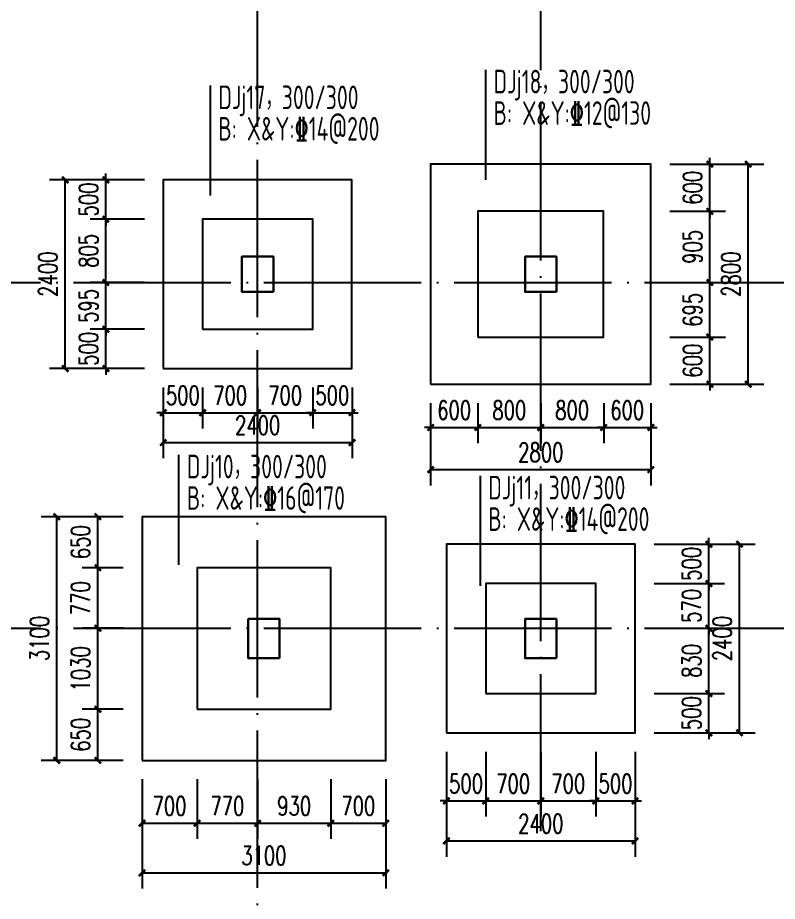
# Model space of a CAD drawing. Extents: x 1051052 to 1482120, y -981644 to -673261.
# Drawn here: x 1109273 to 1118932, y -849759 to -838518 of the extents above; entities that cross this region are included whole.
import ezdxf
from ezdxf.enums import TextEntityAlignment as Align

# ---------------------------------------------------------------- set-up
doc = ezdxf.new("R2010")
doc.units = 0
doc.header["$LTSCALE"] = 1000
doc.header["$MEASUREMENT"] = 0
doc.linetypes.add('DOTE', pattern=[2.42, 2, -0.2, 0.02, -0.2])
for name, color, linetype, lineweight in [('BASE-DJ', 2, 'Continuous', 25), ('BASE-DJ-BH', 7, 'Continuous', 25), ('BASE-JZ', 7, 'Continuous', 25), ('COLU', 2, 'Continuous', 30)]:
    doc.layers.add(name, color=color, linetype=linetype, lineweight=lineweight)
doc.layers.add('DOTE', color=1, linetype='DOTE')
doc.layers.add('PUB_DIM', color=3, linetype='Continuous')
doc.styles.add('_TCH_DIM_T3', font='SIMPLEX', dxfattribs={"width": 0.705882, "bigfont": 'GBCBIG'})
doc.styles.add('FromPkpm', font='Pkpmeng', dxfattribs={"width": 0.7, "bigfont": 'hztxt'})
doc.dimstyles.new('_TCH_ARCH&&80', dxfattribs={"dimtxt": 238, "dimasz": 80, "dimexe": 200, "dimexo": 240, "dimgap": 101, "dimtad": 1, "dimdec": 0, "dimzin": 0, "dimdsep": 46, "dimtxsty": '_TCH_DIM_T3', "dimblk": 'ARCHTICK', "dimcen": 0.09, "dimclrt": 7, "dimazin": 2, "dimtfac": 1, "dimtdec": 0, "dimtix": 1, "dimtmove": 2, "dimatfit": 3, "dimfxl": 0, "dimtolj": 1, "dimtzin": 0, "dimarcsym": 0})

# ---------------------------------------------------------------- blocks, each defined once
blk = doc.blocks.new('_ArchTick')
at = {"color": 0, "linetype": 'ByBlock', "const_width": 0.4}
blk.add_lwpolyline([(-0.5, -0.5), (0.5, 0.5)], dxfattribs=at)
blk = doc.blocks.new('*D1127')
at = {"layer": 'Defpoints', "color": 0, "transparency": 16777216}
for p in [(1117324, -840381), (1118562, -840381), (1117324, -843181)]:
    blk.add_point(p, dxfattribs=at)
at = {"layer": 'PUB_DIM', "color": 0, "lineweight": -2, "transparency": 16777216}
for p, q in [((1117564, -840381), (1118762, -840381)), ((1118562, -843181), (1118562, -840381)), ((1117564, -843181), (1118762, -843181))]:
    blk.add_line(p, q, dxfattribs=at)
at = {"layer": 'PUB_DIM', "color": 0, "lineweight": -2, "transparency": 16777216, "xscale": 80, "yscale": 80, "zscale": 80}
for p, rotation in [((1118562, -840381), 90), ((1118562, -843181), 270)]:
    blk.add_blockref('_ArchTick', p, dxfattribs=dict(at, rotation=rotation))
at = {"layer": 'PUB_DIM', "color": 7, "transparency": 16777216, "insert": (1118342, -841781), "char_height": 238, "attachment_point": 5, "rotation": 90, "style": '_TCH_DIM_T3'}
blk.add_mtext('\\A1;2800', dxfattribs=at)
blk = doc.blocks.new('*D1128')
at = {"layer": 'Defpoints', "color": 0, "transparency": 16777216}
for p in [(1117324, -842581), (1118074, -842581), (1117324, -843181)]:
    blk.add_point(p, dxfattribs=at)
at = {"layer": 'PUB_DIM', "color": 0, "lineweight": -2, "transparency": 16777216}
for p, q in [((1118074, -842581), (1118074, -842501)), ((1117564, -842581), (1118274, -842581)), ((1118074, -843181), (1118074, -842581)), ((1117564, -843181), (1118274, -843181)), ((1118074, -843181), (1118074, -843261))]:
    blk.add_line(p, q, dxfattribs=at)
at = {"layer": 'PUB_DIM', "color": 0, "lineweight": -2, "transparency": 16777216, "xscale": 80, "yscale": 80, "zscale": 80}
for p, rotation in [((1118074, -842581), 270), ((1118074, -843181), 90)]:
    blk.add_blockref('_ArchTick', p, dxfattribs=dict(at, rotation=rotation))
at = {"layer": 'PUB_DIM', "color": 7, "transparency": 16777216, "insert": (1117854, -842881), "char_height": 238, "attachment_point": 5, "rotation": 90, "style": '_TCH_DIM_T3'}
blk.add_mtext('\\A1;600', dxfattribs=at)
blk = doc.blocks.new('*D1129')
at = {"layer": 'Defpoints', "color": 0, "transparency": 16777216}
for p in [(1117324, -841886), (1118074, -841886), (1117324, -842581)]:
    blk.add_point(p, dxfattribs=at)
at = {"layer": 'PUB_DIM', "color": 0, "lineweight": -2, "transparency": 16777216}
for p, q in [((1117564, -841886), (1118274, -841886)), ((1118074, -842581), (1118074, -841886)), ((1117564, -842581), (1118274, -842581))]:
    blk.add_line(p, q, dxfattribs=at)
at = {"layer": 'PUB_DIM', "color": 0, "lineweight": -2, "transparency": 16777216, "xscale": 80, "yscale": 80, "zscale": 80}
for p, rotation in [((1118074, -841886), 90), ((1118074, -842581), 270)]:
    blk.add_blockref('_ArchTick', p, dxfattribs=dict(at, rotation=rotation))
at = {"layer": 'PUB_DIM', "color": 7, "transparency": 16777216, "insert": (1117854, -842234), "char_height": 238, "attachment_point": 5, "rotation": 90, "style": '_TCH_DIM_T3'}
blk.add_mtext('\\A1;695', dxfattribs=at)
blk = doc.blocks.new('*D1130')
at = {"layer": 'Defpoints', "color": 0, "transparency": 16777216}
for p in [(1117324, -840981), (1118074, -840981), (1117324, -841886)]:
    blk.add_point(p, dxfattribs=at)
at = {"layer": 'PUB_DIM', "color": 0, "lineweight": -2, "transparency": 16777216}
for p, q in [((1117564, -840981), (1118274, -840981)), ((1118074, -841886), (1118074, -840981)), ((1117564, -841886), (1118274, -841886))]:
    blk.add_line(p, q, dxfattribs=at)
at = {"layer": 'PUB_DIM', "color": 0, "lineweight": -2, "transparency": 16777216, "xscale": 80, "yscale": 80, "zscale": 80}
for p, rotation in [((1118074, -840981), 90), ((1118074, -841886), 270)]:
    blk.add_blockref('_ArchTick', p, dxfattribs=dict(at, rotation=rotation))
at = {"layer": 'PUB_DIM', "color": 7, "transparency": 16777216, "insert": (1117854, -841434), "char_height": 238, "attachment_point": 5, "rotation": 90, "style": '_TCH_DIM_T3'}
blk.add_mtext('\\A1;905', dxfattribs=at)
blk = doc.blocks.new('*D1131')
at = {"layer": 'Defpoints', "color": 0, "transparency": 16777216}
for p in [(1117324, -840381), (1118074, -840381), (1117324, -840981)]:
    blk.add_point(p, dxfattribs=at)
at = {"layer": 'PUB_DIM', "color": 0, "lineweight": -2, "transparency": 16777216}
for p, q in [((1117564, -840381), (1118274, -840381)), ((1118074, -840381), (1118074, -840301)), ((1118074, -840981), (1118074, -840381)), ((1117564, -840981), (1118274, -840981)), ((1118074, -840981), (1118074, -841061))]:
    blk.add_line(p, q, dxfattribs=at)
at = {"layer": 'PUB_DIM', "color": 0, "lineweight": -2, "transparency": 16777216, "xscale": 80, "yscale": 80, "zscale": 80}
for p, rotation in [((1118074, -840381), 270), ((1118074, -840981), 90)]:
    blk.add_blockref('_ArchTick', p, dxfattribs=dict(at, rotation=rotation))
at = {"layer": 'PUB_DIM', "color": 7, "transparency": 16777216, "insert": (1117854, -840681), "char_height": 238, "attachment_point": 5, "rotation": 90, "style": '_TCH_DIM_T3'}
blk.add_mtext('\\A1;600', dxfattribs=at)
blk = doc.blocks.new('*D1132')
at = {"layer": 'Defpoints', "color": 0, "transparency": 16777216}
for p in [(1114724, -847616), (1117124, -847616), (1117124, -848991)]:
    blk.add_point(p, dxfattribs=at)
at = {"layer": 'PUB_DIM', "color": 0, "lineweight": -2, "transparency": 16777216}
for p, q in [((1114724, -847856), (1114724, -849191)), ((1117124, -847856), (1117124, -849191)), ((1114724, -848991), (1117124, -848991))]:
    blk.add_line(p, q, dxfattribs=at)
at = {"layer": 'PUB_DIM', "color": 0, "lineweight": -2, "transparency": 16777216, "xscale": 80, "yscale": 80, "zscale": 80, "rotation": 180}
blk.add_blockref('_ArchTick', (1114724, -848991), dxfattribs=at)
at = {"layer": 'PUB_DIM', "color": 0, "lineweight": -2, "transparency": 16777216, "xscale": 80, "yscale": 80, "zscale": 80}
blk.add_blockref('_ArchTick', (1117124, -848991), dxfattribs=at)
at = {"layer": 'PUB_DIM', "color": 7, "transparency": 16777216, "insert": (1115924, -848771), "char_height": 238, "attachment_point": 5, "style": '_TCH_DIM_T3'}
blk.add_mtext('\\A1;2400', dxfattribs=at)
blk = doc.blocks.new('*D1133')
at = {"layer": 'Defpoints', "color": 0, "transparency": 16777216}
for p in [(1114724, -847616), (1115224, -847616), (1115224, -848482)]:
    blk.add_point(p, dxfattribs=at)
at = {"layer": 'PUB_DIM', "color": 0, "lineweight": -2, "transparency": 16777216}
for p, q in [((1114724, -847856), (1114724, -848682)), ((1115224, -847856), (1115224, -848682)), ((1114724, -848482), (1114644, -848482)), ((1114724, -848482), (1115224, -848482)), ((1115224, -848482), (1115304, -848482))]:
    blk.add_line(p, q, dxfattribs=at)
at = {"layer": 'PUB_DIM', "color": 0, "lineweight": -2, "transparency": 16777216, "xscale": 80, "yscale": 80, "zscale": 80}
blk.add_blockref('_ArchTick', (1114724, -848482), dxfattribs=at)
at = {"layer": 'PUB_DIM', "color": 0, "lineweight": -2, "transparency": 16777216, "xscale": 80, "yscale": 80, "zscale": 80, "rotation": 180}
blk.add_blockref('_ArchTick', (1115224, -848482), dxfattribs=at)
at = {"layer": 'PUB_DIM', "color": 7, "transparency": 16777216, "insert": (1114974, -848262), "char_height": 238, "attachment_point": 5, "style": '_TCH_DIM_T3'}
blk.add_mtext('\\A1;500', dxfattribs=at)
blk = doc.blocks.new('*D1134')
at = {"layer": 'Defpoints', "color": 0, "transparency": 16777216}
for p in [(1115224, -847616), (1115924, -847616), (1115924, -848482)]:
    blk.add_point(p, dxfattribs=at)
at = {"layer": 'PUB_DIM', "color": 0, "lineweight": -2, "transparency": 16777216}
for p, q in [((1115224, -847856), (1115224, -848682)), ((1115924, -847856), (1115924, -848682)), ((1115224, -848482), (1115924, -848482))]:
    blk.add_line(p, q, dxfattribs=at)
at = {"layer": 'PUB_DIM', "color": 0, "lineweight": -2, "transparency": 16777216, "xscale": 80, "yscale": 80, "zscale": 80, "rotation": 180}
blk.add_blockref('_ArchTick', (1115224, -848482), dxfattribs=at)
at = {"layer": 'PUB_DIM', "color": 0, "lineweight": -2, "transparency": 16777216, "xscale": 80, "yscale": 80, "zscale": 80}
blk.add_blockref('_ArchTick', (1115924, -848482), dxfattribs=at)
at = {"layer": 'PUB_DIM', "color": 7, "transparency": 16777216, "insert": (1115574, -848262), "char_height": 238, "attachment_point": 5, "style": '_TCH_DIM_T3'}
blk.add_mtext('\\A1;700', dxfattribs=at)
blk = doc.blocks.new('*D1135')
at = {"layer": 'Defpoints', "color": 0, "transparency": 16777216}
for p in [(1115924, -847616), (1116624, -847616), (1116624, -848482)]:
    blk.add_point(p, dxfattribs=at)
at = {"layer": 'PUB_DIM', "color": 0, "lineweight": -2, "transparency": 16777216}
for p, q in [((1115924, -847856), (1115924, -848682)), ((1116624, -847856), (1116624, -848682)), ((1115924, -848482), (1116624, -848482))]:
    blk.add_line(p, q, dxfattribs=at)
at = {"layer": 'PUB_DIM', "color": 0, "lineweight": -2, "transparency": 16777216, "xscale": 80, "yscale": 80, "zscale": 80, "rotation": 180}
blk.add_blockref('_ArchTick', (1115924, -848482), dxfattribs=at)
at = {"layer": 'PUB_DIM', "color": 0, "lineweight": -2, "transparency": 16777216, "xscale": 80, "yscale": 80, "zscale": 80}
blk.add_blockref('_ArchTick', (1116624, -848482), dxfattribs=at)
at = {"layer": 'PUB_DIM', "color": 7, "transparency": 16777216, "insert": (1116274, -848262), "char_height": 238, "attachment_point": 5, "style": '_TCH_DIM_T3'}
blk.add_mtext('\\A1;700', dxfattribs=at)
blk = doc.blocks.new('*D1136')
at = {"layer": 'Defpoints', "color": 0, "transparency": 16777216}
for p in [(1116624, -847616), (1117124, -847616), (1117124, -848482)]:
    blk.add_point(p, dxfattribs=at)
at = {"layer": 'PUB_DIM', "color": 0, "lineweight": -2, "transparency": 16777216}
for p, q in [((1116624, -847856), (1116624, -848682)), ((1117124, -847856), (1117124, -848682)), ((1116624, -848482), (1116544, -848482)), ((1116624, -848482), (1117124, -848482)), ((1117124, -848482), (1117204, -848482))]:
    blk.add_line(p, q, dxfattribs=at)
at = {"layer": 'PUB_DIM', "color": 0, "lineweight": -2, "transparency": 16777216, "xscale": 80, "yscale": 80, "zscale": 80}
blk.add_blockref('_ArchTick', (1116624, -848482), dxfattribs=at)
at = {"layer": 'PUB_DIM', "color": 0, "lineweight": -2, "transparency": 16777216, "xscale": 80, "yscale": 80, "zscale": 80, "rotation": 180}
blk.add_blockref('_ArchTick', (1117124, -848482), dxfattribs=at)
at = {"layer": 'PUB_DIM', "color": 7, "transparency": 16777216, "insert": (1116874, -848262), "char_height": 238, "attachment_point": 5, "style": '_TCH_DIM_T3'}
blk.add_mtext('\\A1;500', dxfattribs=at)
blk = doc.blocks.new('*D1137')
at = {"layer": 'Defpoints', "color": 0, "transparency": 16777216}
for p in [(1110854, -847966), (1113954, -847966), (1113954, -849397)]:
    blk.add_point(p, dxfattribs=at)
at = {"layer": 'PUB_DIM', "color": 0, "lineweight": -2, "transparency": 16777216}
for p, q in [((1110854, -848206), (1110854, -849597)), ((1113954, -848206), (1113954, -849597)), ((1110854, -849397), (1113954, -849397))]:
    blk.add_line(p, q, dxfattribs=at)
at = {"layer": 'PUB_DIM', "color": 0, "lineweight": -2, "transparency": 16777216, "xscale": 80, "yscale": 80, "zscale": 80, "rotation": 180}
blk.add_blockref('_ArchTick', (1110854, -849397), dxfattribs=at)
at = {"layer": 'PUB_DIM', "color": 0, "lineweight": -2, "transparency": 16777216, "xscale": 80, "yscale": 80, "zscale": 80}
blk.add_blockref('_ArchTick', (1113954, -849397), dxfattribs=at)
at = {"layer": 'PUB_DIM', "color": 7, "transparency": 16777216, "insert": (1112404, -849177), "char_height": 238, "attachment_point": 5, "style": '_TCH_DIM_T3'}
blk.add_mtext('\\A1;3100', dxfattribs=at)
blk = doc.blocks.new('*D1138')
at = {"layer": 'Defpoints', "color": 0, "transparency": 16777216}
for p in [(1110854, -847966), (1111554, -847966), (1111554, -848766)]:
    blk.add_point(p, dxfattribs=at)
at = {"layer": 'PUB_DIM', "color": 0, "lineweight": -2, "transparency": 16777216}
for p, q in [((1110854, -848206), (1110854, -848966)), ((1111554, -848206), (1111554, -848966)), ((1110854, -848766), (1111554, -848766))]:
    blk.add_line(p, q, dxfattribs=at)
at = {"layer": 'PUB_DIM', "color": 0, "lineweight": -2, "transparency": 16777216, "xscale": 80, "yscale": 80, "zscale": 80, "rotation": 180}
blk.add_blockref('_ArchTick', (1110854, -848766), dxfattribs=at)
at = {"layer": 'PUB_DIM', "color": 0, "lineweight": -2, "transparency": 16777216, "xscale": 80, "yscale": 80, "zscale": 80}
blk.add_blockref('_ArchTick', (1111554, -848766), dxfattribs=at)
at = {"layer": 'PUB_DIM', "color": 7, "transparency": 16777216, "insert": (1111204, -848546), "char_height": 238, "attachment_point": 5, "style": '_TCH_DIM_T3'}
blk.add_mtext('\\A1;700', dxfattribs=at)
blk = doc.blocks.new('*D1139')
at = {"layer": 'Defpoints', "color": 0, "transparency": 16777216}
for p in [(1111554, -847966), (1112324, -847966), (1112324, -848766)]:
    blk.add_point(p, dxfattribs=at)
at = {"layer": 'PUB_DIM', "color": 0, "lineweight": -2, "transparency": 16777216}
for p, q in [((1111554, -848206), (1111554, -848966)), ((1112324, -848206), (1112324, -848966)), ((1111554, -848766), (1112324, -848766))]:
    blk.add_line(p, q, dxfattribs=at)
at = {"layer": 'PUB_DIM', "color": 0, "lineweight": -2, "transparency": 16777216, "xscale": 80, "yscale": 80, "zscale": 80, "rotation": 180}
blk.add_blockref('_ArchTick', (1111554, -848766), dxfattribs=at)
at = {"layer": 'PUB_DIM', "color": 0, "lineweight": -2, "transparency": 16777216, "xscale": 80, "yscale": 80, "zscale": 80}
blk.add_blockref('_ArchTick', (1112324, -848766), dxfattribs=at)
at = {"layer": 'PUB_DIM', "color": 7, "transparency": 16777216, "insert": (1111939, -848546), "char_height": 238, "attachment_point": 5, "style": '_TCH_DIM_T3'}
blk.add_mtext('\\A1;770', dxfattribs=at)
blk = doc.blocks.new('*D1140')
at = {"layer": 'Defpoints', "color": 0, "transparency": 16777216}
for p in [(1112324, -847966), (1113254, -847966), (1113254, -848766)]:
    blk.add_point(p, dxfattribs=at)
at = {"layer": 'PUB_DIM', "color": 0, "lineweight": -2, "transparency": 16777216}
for p, q in [((1112324, -848206), (1112324, -848966)), ((1113254, -848206), (1113254, -848966)), ((1112324, -848766), (1113254, -848766))]:
    blk.add_line(p, q, dxfattribs=at)
at = {"layer": 'PUB_DIM', "color": 0, "lineweight": -2, "transparency": 16777216, "xscale": 80, "yscale": 80, "zscale": 80, "rotation": 180}
blk.add_blockref('_ArchTick', (1112324, -848766), dxfattribs=at)
at = {"layer": 'PUB_DIM', "color": 0, "lineweight": -2, "transparency": 16777216, "xscale": 80, "yscale": 80, "zscale": 80}
blk.add_blockref('_ArchTick', (1113254, -848766), dxfattribs=at)
at = {"layer": 'PUB_DIM', "color": 7, "transparency": 16777216, "insert": (1112789, -848546), "char_height": 238, "attachment_point": 5, "style": '_TCH_DIM_T3'}
blk.add_mtext('\\A1;930', dxfattribs=at)
blk = doc.blocks.new('*D1141')
at = {"layer": 'Defpoints', "color": 0, "transparency": 16777216}
for p in [(1113254, -847966), (1113954, -847966), (1113954, -848766)]:
    blk.add_point(p, dxfattribs=at)
at = {"layer": 'PUB_DIM', "color": 0, "lineweight": -2, "transparency": 16777216}
for p, q in [((1113254, -848206), (1113254, -848966)), ((1113954, -848206), (1113954, -848966)), ((1113254, -848766), (1113954, -848766))]:
    blk.add_line(p, q, dxfattribs=at)
at = {"layer": 'PUB_DIM', "color": 0, "lineweight": -2, "transparency": 16777216, "xscale": 80, "yscale": 80, "zscale": 80, "rotation": 180}
blk.add_blockref('_ArchTick', (1113254, -848766), dxfattribs=at)
at = {"layer": 'PUB_DIM', "color": 0, "lineweight": -2, "transparency": 16777216, "xscale": 80, "yscale": 80, "zscale": 80}
blk.add_blockref('_ArchTick', (1113954, -848766), dxfattribs=at)
at = {"layer": 'PUB_DIM', "color": 7, "transparency": 16777216, "insert": (1113604, -848546), "char_height": 238, "attachment_point": 5, "style": '_TCH_DIM_T3'}
blk.add_mtext('\\A1;700', dxfattribs=at)
blk = doc.blocks.new('*D1142')
at = {"layer": 'Defpoints', "color": 0, "transparency": 16777216}
for p in [(1117124, -845216), (1118451, -845216), (1117124, -847616)]:
    blk.add_point(p, dxfattribs=at)
at = {"layer": 'PUB_DIM', "color": 0, "lineweight": -2, "transparency": 16777216}
for p, q in [((1117364, -845216), (1118651, -845216)), ((1118451, -847616), (1118451, -845216)), ((1117364, -847616), (1118651, -847616))]:
    blk.add_line(p, q, dxfattribs=at)
at = {"layer": 'PUB_DIM', "color": 0, "lineweight": -2, "transparency": 16777216, "xscale": 80, "yscale": 80, "zscale": 80}
for p, rotation in [((1118451, -845216), 90), ((1118451, -847616), 270)]:
    blk.add_blockref('_ArchTick', p, dxfattribs=dict(at, rotation=rotation))
at = {"layer": 'PUB_DIM', "color": 7, "transparency": 16777216, "insert": (1118231, -846416), "char_height": 238, "attachment_point": 5, "rotation": 90, "style": '_TCH_DIM_T3'}
blk.add_mtext('\\A1;2400', dxfattribs=at)
blk = doc.blocks.new('*D1143')
at = {"layer": 'Defpoints', "color": 0, "transparency": 16777216}
for p in [(1117124, -847116), (1118062, -847116), (1117124, -847616)]:
    blk.add_point(p, dxfattribs=at)
at = {"layer": 'PUB_DIM', "color": 0, "lineweight": -2, "transparency": 16777216}
for p, q in [((1118062, -847116), (1118062, -847036)), ((1117364, -847116), (1118262, -847116)), ((1118062, -847616), (1118062, -847116)), ((1117364, -847616), (1118262, -847616)), ((1118062, -847616), (1118062, -847696))]:
    blk.add_line(p, q, dxfattribs=at)
at = {"layer": 'PUB_DIM', "color": 0, "lineweight": -2, "transparency": 16777216, "xscale": 80, "yscale": 80, "zscale": 80}
for p, rotation in [((1118062, -847116), 270), ((1118062, -847616), 90)]:
    blk.add_blockref('_ArchTick', p, dxfattribs=dict(at, rotation=rotation))
at = {"layer": 'PUB_DIM', "color": 7, "transparency": 16777216, "insert": (1117842, -847366), "char_height": 238, "attachment_point": 5, "rotation": 90, "style": '_TCH_DIM_T3'}
blk.add_mtext('\\A1;500', dxfattribs=at)
blk = doc.blocks.new('*D1144')
at = {"layer": 'Defpoints', "color": 0, "transparency": 16777216}
for p in [(1117124, -846286), (1118062, -846286), (1117124, -847116)]:
    blk.add_point(p, dxfattribs=at)
at = {"layer": 'PUB_DIM', "color": 0, "lineweight": -2, "transparency": 16777216}
for p, q in [((1117364, -846286), (1118262, -846286)), ((1118062, -847116), (1118062, -846286)), ((1117364, -847116), (1118262, -847116))]:
    blk.add_line(p, q, dxfattribs=at)
at = {"layer": 'PUB_DIM', "color": 0, "lineweight": -2, "transparency": 16777216, "xscale": 80, "yscale": 80, "zscale": 80}
for p, rotation in [((1118062, -846286), 90), ((1118062, -847116), 270)]:
    blk.add_blockref('_ArchTick', p, dxfattribs=dict(at, rotation=rotation))
at = {"layer": 'PUB_DIM', "color": 7, "transparency": 16777216, "insert": (1117842, -846701), "char_height": 238, "attachment_point": 5, "rotation": 90, "style": '_TCH_DIM_T3'}
blk.add_mtext('\\A1;830', dxfattribs=at)
blk = doc.blocks.new('*D1145')
at = {"layer": 'Defpoints', "color": 0, "transparency": 16777216}
for p in [(1117124, -845716), (1118062, -845716), (1117124, -846286)]:
    blk.add_point(p, dxfattribs=at)
at = {"layer": 'PUB_DIM', "color": 0, "lineweight": -2, "transparency": 16777216}
for p, q in [((1118062, -845716), (1118062, -845636)), ((1117364, -845716), (1118262, -845716)), ((1118062, -846286), (1118062, -845716)), ((1117364, -846286), (1118262, -846286)), ((1118062, -846286), (1118062, -846366))]:
    blk.add_line(p, q, dxfattribs=at)
at = {"layer": 'PUB_DIM', "color": 0, "lineweight": -2, "transparency": 16777216, "xscale": 80, "yscale": 80, "zscale": 80}
for p, rotation in [((1118062, -845716), 270), ((1118062, -846286), 90)]:
    blk.add_blockref('_ArchTick', p, dxfattribs=dict(at, rotation=rotation))
at = {"layer": 'PUB_DIM', "color": 7, "transparency": 16777216, "insert": (1117842, -846001), "char_height": 238, "attachment_point": 5, "rotation": 90, "style": '_TCH_DIM_T3'}
blk.add_mtext('\\A1;570', dxfattribs=at)
blk = doc.blocks.new('*D1146')
at = {"layer": 'Defpoints', "color": 0, "transparency": 16777216}
for p in [(1117124, -845216), (1118062, -845216), (1117124, -845716)]:
    blk.add_point(p, dxfattribs=at)
at = {"layer": 'PUB_DIM', "color": 0, "lineweight": -2, "transparency": 16777216}
for p, q in [((1117364, -845216), (1118262, -845216)), ((1118062, -845216), (1118062, -845136)), ((1118062, -845716), (1118062, -845216)), ((1117364, -845716), (1118262, -845716)), ((1118062, -845716), (1118062, -845796))]:
    blk.add_line(p, q, dxfattribs=at)
at = {"layer": 'PUB_DIM', "color": 0, "lineweight": -2, "transparency": 16777216, "xscale": 80, "yscale": 80, "zscale": 80}
for p, rotation in [((1118062, -845216), 270), ((1118062, -845716), 90)]:
    blk.add_blockref('_ArchTick', p, dxfattribs=dict(at, rotation=rotation))
at = {"layer": 'PUB_DIM', "color": 7, "transparency": 16777216, "insert": (1117842, -845466), "char_height": 238, "attachment_point": 5, "rotation": 90, "style": '_TCH_DIM_T3'}
blk.add_mtext('\\A1;500', dxfattribs=at)
blk = doc.blocks.new('*D1147')
at = {"layer": 'Defpoints', "color": 0, "transparency": 16777216}
for p in [(1109770, -844866), (1110854, -844866), (1110854, -847966)]:
    blk.add_point(p, dxfattribs=at)
at = {"layer": 'PUB_DIM', "color": 0, "lineweight": -2, "transparency": 16777216}
for p, q in [((1110614, -844866), (1109570, -844866)), ((1109770, -847966), (1109770, -844866)), ((1110614, -847966), (1109570, -847966))]:
    blk.add_line(p, q, dxfattribs=at)
at = {"layer": 'PUB_DIM', "color": 0, "lineweight": -2, "transparency": 16777216, "xscale": 80, "yscale": 80, "zscale": 80}
for p, rotation in [((1109770, -844866), 90), ((1109770, -847966), 270)]:
    blk.add_blockref('_ArchTick', p, dxfattribs=dict(at, rotation=rotation))
at = {"layer": 'PUB_DIM', "color": 7, "transparency": 16777216, "insert": (1109550, -846416), "char_height": 238, "attachment_point": 5, "rotation": 90, "style": '_TCH_DIM_T3'}
blk.add_mtext('\\A1;3100', dxfattribs=at)
blk = doc.blocks.new('*D1148')
at = {"layer": 'Defpoints', "color": 0, "transparency": 16777216}
for p in [(1110293, -847316), (1110854, -847316), (1110854, -847966)]:
    blk.add_point(p, dxfattribs=at)
at = {"layer": 'PUB_DIM', "color": 0, "lineweight": -2, "transparency": 16777216}
for p, q in [((1110614, -847316), (1110093, -847316)), ((1110293, -847966), (1110293, -847316)), ((1110614, -847966), (1110093, -847966))]:
    blk.add_line(p, q, dxfattribs=at)
at = {"layer": 'PUB_DIM', "color": 0, "lineweight": -2, "transparency": 16777216, "xscale": 80, "yscale": 80, "zscale": 80}
for p, rotation in [((1110293, -847316), 90), ((1110293, -847966), 270)]:
    blk.add_blockref('_ArchTick', p, dxfattribs=dict(at, rotation=rotation))
at = {"layer": 'PUB_DIM', "color": 7, "transparency": 16777216, "insert": (1110073, -847641), "char_height": 238, "attachment_point": 5, "rotation": 90, "style": '_TCH_DIM_T3'}
blk.add_mtext('\\A1;650', dxfattribs=at)
blk = doc.blocks.new('*D1149')
at = {"layer": 'Defpoints', "color": 0, "transparency": 16777216}
for p in [(1110293, -846286), (1110854, -846286), (1110854, -847316)]:
    blk.add_point(p, dxfattribs=at)
at = {"layer": 'PUB_DIM', "color": 0, "lineweight": -2, "transparency": 16777216}
for p, q in [((1110614, -846286), (1110093, -846286)), ((1110293, -847316), (1110293, -846286)), ((1110614, -847316), (1110093, -847316))]:
    blk.add_line(p, q, dxfattribs=at)
at = {"layer": 'PUB_DIM', "color": 0, "lineweight": -2, "transparency": 16777216, "xscale": 80, "yscale": 80, "zscale": 80}
for p, rotation in [((1110293, -846286), 90), ((1110293, -847316), 270)]:
    blk.add_blockref('_ArchTick', p, dxfattribs=dict(at, rotation=rotation))
at = {"layer": 'PUB_DIM', "color": 7, "transparency": 16777216, "insert": (1110073, -846801), "char_height": 238, "attachment_point": 5, "rotation": 90, "style": '_TCH_DIM_T3'}
blk.add_mtext('\\A1;1030', dxfattribs=at)
blk = doc.blocks.new('*D1150')
at = {"layer": 'Defpoints', "color": 0, "transparency": 16777216}
for p in [(1110293, -845516), (1110854, -845516), (1110854, -846286)]:
    blk.add_point(p, dxfattribs=at)
at = {"layer": 'PUB_DIM', "color": 0, "lineweight": -2, "transparency": 16777216}
for p, q in [((1110614, -845516), (1110093, -845516)), ((1110293, -846286), (1110293, -845516)), ((1110614, -846286), (1110093, -846286))]:
    blk.add_line(p, q, dxfattribs=at)
at = {"layer": 'PUB_DIM', "color": 0, "lineweight": -2, "transparency": 16777216, "xscale": 80, "yscale": 80, "zscale": 80}
for p, rotation in [((1110293, -845516), 90), ((1110293, -846286), 270)]:
    blk.add_blockref('_ArchTick', p, dxfattribs=dict(at, rotation=rotation))
at = {"layer": 'PUB_DIM', "color": 7, "transparency": 16777216, "insert": (1110073, -845901), "char_height": 238, "attachment_point": 5, "rotation": 90, "style": '_TCH_DIM_T3'}
blk.add_mtext('\\A1;770', dxfattribs=at)
blk = doc.blocks.new('*D1151')
at = {"layer": 'Defpoints', "color": 0, "transparency": 16777216}
for p in [(1110293, -844866), (1110854, -844866), (1110854, -845516)]:
    blk.add_point(p, dxfattribs=at)
at = {"layer": 'PUB_DIM', "color": 0, "lineweight": -2, "transparency": 16777216}
for p, q in [((1110614, -844866), (1110093, -844866)), ((1110293, -845516), (1110293, -844866)), ((1110614, -845516), (1110093, -845516))]:
    blk.add_line(p, q, dxfattribs=at)
at = {"layer": 'PUB_DIM', "color": 0, "lineweight": -2, "transparency": 16777216, "xscale": 80, "yscale": 80, "zscale": 80}
for p, rotation in [((1110293, -844866), 90), ((1110293, -845516), 270)]:
    blk.add_blockref('_ArchTick', p, dxfattribs=dict(at, rotation=rotation))
at = {"layer": 'PUB_DIM', "color": 7, "transparency": 16777216, "insert": (1110073, -845191), "char_height": 238, "attachment_point": 5, "rotation": 90, "style": '_TCH_DIM_T3'}
blk.add_mtext('\\A1;650', dxfattribs=at)
blk = doc.blocks.new('*D1152')
at = {"layer": 'Defpoints', "color": 0, "transparency": 16777216}
for p in [(1114524, -843181), (1117324, -843181), (1117324, -844267)]:
    blk.add_point(p, dxfattribs=at)
at = {"layer": 'PUB_DIM', "color": 0, "lineweight": -2, "transparency": 16777216}
for p, q in [((1114524, -843421), (1114524, -844467)), ((1117324, -843421), (1117324, -844467)), ((1114524, -844267), (1117324, -844267))]:
    blk.add_line(p, q, dxfattribs=at)
at = {"layer": 'PUB_DIM', "color": 0, "lineweight": -2, "transparency": 16777216, "xscale": 80, "yscale": 80, "zscale": 80, "rotation": 180}
blk.add_blockref('_ArchTick', (1114524, -844267), dxfattribs=at)
at = {"layer": 'PUB_DIM', "color": 0, "lineweight": -2, "transparency": 16777216, "xscale": 80, "yscale": 80, "zscale": 80}
blk.add_blockref('_ArchTick', (1117324, -844267), dxfattribs=at)
at = {"layer": 'PUB_DIM', "color": 7, "transparency": 16777216, "insert": (1115924, -844047), "char_height": 238, "attachment_point": 5, "style": '_TCH_DIM_T3'}
blk.add_mtext('\\A1;2800', dxfattribs=at)
blk = doc.blocks.new('*D1153')
at = {"layer": 'Defpoints', "color": 0, "transparency": 16777216}
for p in [(1114524, -843181), (1115124, -843181), (1115124, -843731)]:
    blk.add_point(p, dxfattribs=at)
at = {"layer": 'PUB_DIM', "color": 0, "lineweight": -2, "transparency": 16777216}
for p, q in [((1114524, -843421), (1114524, -843931)), ((1115124, -843421), (1115124, -843931)), ((1114524, -843731), (1114444, -843731)), ((1114524, -843731), (1115124, -843731)), ((1115124, -843731), (1115204, -843731))]:
    blk.add_line(p, q, dxfattribs=at)
at = {"layer": 'PUB_DIM', "color": 0, "lineweight": -2, "transparency": 16777216, "xscale": 80, "yscale": 80, "zscale": 80}
blk.add_blockref('_ArchTick', (1114524, -843731), dxfattribs=at)
at = {"layer": 'PUB_DIM', "color": 0, "lineweight": -2, "transparency": 16777216, "xscale": 80, "yscale": 80, "zscale": 80, "rotation": 180}
blk.add_blockref('_ArchTick', (1115124, -843731), dxfattribs=at)
at = {"layer": 'PUB_DIM', "color": 7, "transparency": 16777216, "insert": (1114824, -843511), "char_height": 238, "attachment_point": 5, "style": '_TCH_DIM_T3'}
blk.add_mtext('\\A1;600', dxfattribs=at)
blk = doc.blocks.new('*D1154')
at = {"layer": 'Defpoints', "color": 0, "transparency": 16777216}
for p in [(1115124, -843181), (1115924, -843181), (1115924, -843731)]:
    blk.add_point(p, dxfattribs=at)
at = {"layer": 'PUB_DIM', "color": 0, "lineweight": -2, "transparency": 16777216}
for p, q in [((1115124, -843421), (1115124, -843931)), ((1115924, -843421), (1115924, -843931)), ((1115124, -843731), (1115924, -843731))]:
    blk.add_line(p, q, dxfattribs=at)
at = {"layer": 'PUB_DIM', "color": 0, "lineweight": -2, "transparency": 16777216, "xscale": 80, "yscale": 80, "zscale": 80, "rotation": 180}
blk.add_blockref('_ArchTick', (1115124, -843731), dxfattribs=at)
at = {"layer": 'PUB_DIM', "color": 0, "lineweight": -2, "transparency": 16777216, "xscale": 80, "yscale": 80, "zscale": 80}
blk.add_blockref('_ArchTick', (1115924, -843731), dxfattribs=at)
at = {"layer": 'PUB_DIM', "color": 7, "transparency": 16777216, "insert": (1115524, -843511), "char_height": 238, "attachment_point": 5, "style": '_TCH_DIM_T3'}
blk.add_mtext('\\A1;800', dxfattribs=at)
blk = doc.blocks.new('*D1155')
at = {"layer": 'Defpoints', "color": 0, "transparency": 16777216}
for p in [(1115924, -843181), (1116724, -843181), (1116724, -843731)]:
    blk.add_point(p, dxfattribs=at)
at = {"layer": 'PUB_DIM', "color": 0, "lineweight": -2, "transparency": 16777216}
for p, q in [((1115924, -843421), (1115924, -843931)), ((1116724, -843421), (1116724, -843931)), ((1115924, -843731), (1116724, -843731))]:
    blk.add_line(p, q, dxfattribs=at)
at = {"layer": 'PUB_DIM', "color": 0, "lineweight": -2, "transparency": 16777216, "xscale": 80, "yscale": 80, "zscale": 80, "rotation": 180}
blk.add_blockref('_ArchTick', (1115924, -843731), dxfattribs=at)
at = {"layer": 'PUB_DIM', "color": 0, "lineweight": -2, "transparency": 16777216, "xscale": 80, "yscale": 80, "zscale": 80}
blk.add_blockref('_ArchTick', (1116724, -843731), dxfattribs=at)
at = {"layer": 'PUB_DIM', "color": 7, "transparency": 16777216, "insert": (1116324, -843511), "char_height": 238, "attachment_point": 5, "style": '_TCH_DIM_T3'}
blk.add_mtext('\\A1;800', dxfattribs=at)
blk = doc.blocks.new('*D1156')
at = {"layer": 'Defpoints', "color": 0, "transparency": 16777216}
for p in [(1116724, -843181), (1117324, -843181), (1117324, -843731)]:
    blk.add_point(p, dxfattribs=at)
at = {"layer": 'PUB_DIM', "color": 0, "lineweight": -2, "transparency": 16777216}
for p, q in [((1116724, -843421), (1116724, -843931)), ((1117324, -843421), (1117324, -843931)), ((1116724, -843731), (1116644, -843731)), ((1116724, -843731), (1117324, -843731)), ((1117324, -843731), (1117404, -843731))]:
    blk.add_line(p, q, dxfattribs=at)
at = {"layer": 'PUB_DIM', "color": 0, "lineweight": -2, "transparency": 16777216, "xscale": 80, "yscale": 80, "zscale": 80}
blk.add_blockref('_ArchTick', (1116724, -843731), dxfattribs=at)
at = {"layer": 'PUB_DIM', "color": 0, "lineweight": -2, "transparency": 16777216, "xscale": 80, "yscale": 80, "zscale": 80, "rotation": 180}
blk.add_blockref('_ArchTick', (1117324, -843731), dxfattribs=at)
at = {"layer": 'PUB_DIM', "color": 7, "transparency": 16777216, "insert": (1117024, -843511), "char_height": 238, "attachment_point": 5, "style": '_TCH_DIM_T3'}
blk.add_mtext('\\A1;600', dxfattribs=at)
blk = doc.blocks.new('*D1157')
at = {"layer": 'Defpoints', "color": 0, "transparency": 16777216}
for p in [(1111124, -842981), (1113524, -842981), (1113524, -843923)]:
    blk.add_point(p, dxfattribs=at)
at = {"layer": 'PUB_DIM', "color": 0, "lineweight": -2, "transparency": 16777216}
for p, q in [((1111124, -843221), (1111124, -844123)), ((1113524, -843221), (1113524, -844123)), ((1111124, -843923), (1113524, -843923))]:
    blk.add_line(p, q, dxfattribs=at)
at = {"layer": 'PUB_DIM', "color": 0, "lineweight": -2, "transparency": 16777216, "xscale": 80, "yscale": 80, "zscale": 80, "rotation": 180}
blk.add_blockref('_ArchTick', (1111124, -843923), dxfattribs=at)
at = {"layer": 'PUB_DIM', "color": 0, "lineweight": -2, "transparency": 16777216, "xscale": 80, "yscale": 80, "zscale": 80}
blk.add_blockref('_ArchTick', (1113524, -843923), dxfattribs=at)
at = {"layer": 'PUB_DIM', "color": 7, "transparency": 16777216, "insert": (1112324, -843703), "char_height": 238, "attachment_point": 5, "style": '_TCH_DIM_T3'}
blk.add_mtext('\\A1;2400', dxfattribs=at)
blk = doc.blocks.new('*D1158')
at = {"layer": 'Defpoints', "color": 0, "transparency": 16777216}
for p in [(1111124, -842981), (1111624, -842981), (1111624, -843543)]:
    blk.add_point(p, dxfattribs=at)
at = {"layer": 'PUB_DIM', "color": 0, "lineweight": -2, "transparency": 16777216}
for p, q in [((1111124, -843221), (1111124, -843743)), ((1111624, -843221), (1111624, -843743)), ((1111124, -843543), (1111044, -843543)), ((1111124, -843543), (1111624, -843543)), ((1111624, -843543), (1111704, -843543))]:
    blk.add_line(p, q, dxfattribs=at)
at = {"layer": 'PUB_DIM', "color": 0, "lineweight": -2, "transparency": 16777216, "xscale": 80, "yscale": 80, "zscale": 80}
blk.add_blockref('_ArchTick', (1111124, -843543), dxfattribs=at)
at = {"layer": 'PUB_DIM', "color": 0, "lineweight": -2, "transparency": 16777216, "xscale": 80, "yscale": 80, "zscale": 80, "rotation": 180}
blk.add_blockref('_ArchTick', (1111624, -843543), dxfattribs=at)
at = {"layer": 'PUB_DIM', "color": 7, "transparency": 16777216, "insert": (1111374, -843323), "char_height": 238, "attachment_point": 5, "style": '_TCH_DIM_T3'}
blk.add_mtext('\\A1;500', dxfattribs=at)
blk = doc.blocks.new('*D1159')
at = {"layer": 'Defpoints', "color": 0, "transparency": 16777216}
for p in [(1111624, -842981), (1112324, -842981), (1112324, -843543)]:
    blk.add_point(p, dxfattribs=at)
at = {"layer": 'PUB_DIM', "color": 0, "lineweight": -2, "transparency": 16777216}
for p, q in [((1111624, -843221), (1111624, -843743)), ((1112324, -843221), (1112324, -843743)), ((1111624, -843543), (1112324, -843543))]:
    blk.add_line(p, q, dxfattribs=at)
at = {"layer": 'PUB_DIM', "color": 0, "lineweight": -2, "transparency": 16777216, "xscale": 80, "yscale": 80, "zscale": 80, "rotation": 180}
blk.add_blockref('_ArchTick', (1111624, -843543), dxfattribs=at)
at = {"layer": 'PUB_DIM', "color": 0, "lineweight": -2, "transparency": 16777216, "xscale": 80, "yscale": 80, "zscale": 80}
blk.add_blockref('_ArchTick', (1112324, -843543), dxfattribs=at)
at = {"layer": 'PUB_DIM', "color": 7, "transparency": 16777216, "insert": (1111974, -843323), "char_height": 238, "attachment_point": 5, "style": '_TCH_DIM_T3'}
blk.add_mtext('\\A1;700', dxfattribs=at)
blk = doc.blocks.new('*D1160')
at = {"layer": 'Defpoints', "color": 0, "transparency": 16777216}
for p in [(1112324, -842981), (1113024, -842981), (1113024, -843543)]:
    blk.add_point(p, dxfattribs=at)
at = {"layer": 'PUB_DIM', "color": 0, "lineweight": -2, "transparency": 16777216}
for p, q in [((1112324, -843221), (1112324, -843743)), ((1113024, -843221), (1113024, -843743)), ((1112324, -843543), (1113024, -843543))]:
    blk.add_line(p, q, dxfattribs=at)
at = {"layer": 'PUB_DIM', "color": 0, "lineweight": -2, "transparency": 16777216, "xscale": 80, "yscale": 80, "zscale": 80, "rotation": 180}
blk.add_blockref('_ArchTick', (1112324, -843543), dxfattribs=at)
at = {"layer": 'PUB_DIM', "color": 0, "lineweight": -2, "transparency": 16777216, "xscale": 80, "yscale": 80, "zscale": 80}
blk.add_blockref('_ArchTick', (1113024, -843543), dxfattribs=at)
at = {"layer": 'PUB_DIM', "color": 7, "transparency": 16777216, "insert": (1112674, -843323), "char_height": 238, "attachment_point": 5, "style": '_TCH_DIM_T3'}
blk.add_mtext('\\A1;700', dxfattribs=at)
blk = doc.blocks.new('*D1161')
at = {"layer": 'Defpoints', "color": 0, "transparency": 16777216}
for p in [(1113024, -842981), (1113524, -842981), (1113524, -843543)]:
    blk.add_point(p, dxfattribs=at)
at = {"layer": 'PUB_DIM', "color": 0, "lineweight": -2, "transparency": 16777216}
for p, q in [((1113024, -843221), (1113024, -843743)), ((1113524, -843221), (1113524, -843743)), ((1113024, -843543), (1112944, -843543)), ((1113024, -843543), (1113524, -843543)), ((1113524, -843543), (1113604, -843543))]:
    blk.add_line(p, q, dxfattribs=at)
at = {"layer": 'PUB_DIM', "color": 0, "lineweight": -2, "transparency": 16777216, "xscale": 80, "yscale": 80, "zscale": 80}
blk.add_blockref('_ArchTick', (1113024, -843543), dxfattribs=at)
at = {"layer": 'PUB_DIM', "color": 0, "lineweight": -2, "transparency": 16777216, "xscale": 80, "yscale": 80, "zscale": 80, "rotation": 180}
blk.add_blockref('_ArchTick', (1113524, -843543), dxfattribs=at)
at = {"layer": 'PUB_DIM', "color": 7, "transparency": 16777216, "insert": (1113274, -843323), "char_height": 238, "attachment_point": 5, "style": '_TCH_DIM_T3'}
blk.add_mtext('\\A1;500', dxfattribs=at)
blk = doc.blocks.new('*D1162')
at = {"layer": 'Defpoints', "color": 0, "transparency": 16777216}
for p in [(1109878, -840581), (1111124, -840581), (1111124, -842981)]:
    blk.add_point(p, dxfattribs=at)
at = {"layer": 'PUB_DIM', "color": 0, "lineweight": -2, "transparency": 16777216}
for p, q in [((1110884, -840581), (1109678, -840581)), ((1109878, -842981), (1109878, -840581)), ((1110884, -842981), (1109678, -842981))]:
    blk.add_line(p, q, dxfattribs=at)
at = {"layer": 'PUB_DIM', "color": 0, "lineweight": -2, "transparency": 16777216, "xscale": 80, "yscale": 80, "zscale": 80}
for p, rotation in [((1109878, -840581), 90), ((1109878, -842981), 270)]:
    blk.add_blockref('_ArchTick', p, dxfattribs=dict(at, rotation=rotation))
at = {"layer": 'PUB_DIM', "color": 7, "transparency": 16777216, "insert": (1109658, -841781), "char_height": 238, "attachment_point": 5, "rotation": 90, "style": '_TCH_DIM_T3'}
blk.add_mtext('\\A1;2400', dxfattribs=at)
blk = doc.blocks.new('*D1163')
at = {"layer": 'Defpoints', "color": 0, "transparency": 16777216}
for p in [(1110394, -842481), (1111124, -842481), (1111124, -842981)]:
    blk.add_point(p, dxfattribs=at)
at = {"layer": 'PUB_DIM', "color": 0, "lineweight": -2, "transparency": 16777216}
for p, q in [((1110394, -842481), (1110394, -842401)), ((1110884, -842481), (1110194, -842481)), ((1110394, -842981), (1110394, -842481)), ((1110884, -842981), (1110194, -842981)), ((1110394, -842981), (1110394, -843061))]:
    blk.add_line(p, q, dxfattribs=at)
at = {"layer": 'PUB_DIM', "color": 0, "lineweight": -2, "transparency": 16777216, "xscale": 80, "yscale": 80, "zscale": 80}
for p, rotation in [((1110394, -842481), 270), ((1110394, -842981), 90)]:
    blk.add_blockref('_ArchTick', p, dxfattribs=dict(at, rotation=rotation))
at = {"layer": 'PUB_DIM', "color": 7, "transparency": 16777216, "insert": (1110174, -842731), "char_height": 238, "attachment_point": 5, "rotation": 90, "style": '_TCH_DIM_T3'}
blk.add_mtext('\\A1;500', dxfattribs=at)
blk = doc.blocks.new('*D1164')
at = {"layer": 'Defpoints', "color": 0, "transparency": 16777216}
for p in [(1110394, -841886), (1111124, -841886), (1111124, -842481)]:
    blk.add_point(p, dxfattribs=at)
at = {"layer": 'PUB_DIM', "color": 0, "lineweight": -2, "transparency": 16777216}
for p, q in [((1110394, -841886), (1110394, -841806)), ((1110884, -841886), (1110194, -841886)), ((1110394, -842481), (1110394, -841886)), ((1110884, -842481), (1110194, -842481)), ((1110394, -842481), (1110394, -842561))]:
    blk.add_line(p, q, dxfattribs=at)
at = {"layer": 'PUB_DIM', "color": 0, "lineweight": -2, "transparency": 16777216, "xscale": 80, "yscale": 80, "zscale": 80}
for p, rotation in [((1110394, -841886), 270), ((1110394, -842481), 90)]:
    blk.add_blockref('_ArchTick', p, dxfattribs=dict(at, rotation=rotation))
at = {"layer": 'PUB_DIM', "color": 7, "transparency": 16777216, "insert": (1110174, -842184), "char_height": 238, "attachment_point": 5, "rotation": 90, "style": '_TCH_DIM_T3'}
blk.add_mtext('\\A1;595', dxfattribs=at)
blk = doc.blocks.new('*D1165')
at = {"layer": 'Defpoints', "color": 0, "transparency": 16777216}
for p in [(1110394, -841081), (1111124, -841081), (1111124, -841886)]:
    blk.add_point(p, dxfattribs=at)
at = {"layer": 'PUB_DIM', "color": 0, "lineweight": -2, "transparency": 16777216}
for p, q in [((1110884, -841081), (1110194, -841081)), ((1110394, -841886), (1110394, -841081)), ((1110884, -841886), (1110194, -841886))]:
    blk.add_line(p, q, dxfattribs=at)
at = {"layer": 'PUB_DIM', "color": 0, "lineweight": -2, "transparency": 16777216, "xscale": 80, "yscale": 80, "zscale": 80}
for p, rotation in [((1110394, -841081), 90), ((1110394, -841886), 270)]:
    blk.add_blockref('_ArchTick', p, dxfattribs=dict(at, rotation=rotation))
at = {"layer": 'PUB_DIM', "color": 7, "transparency": 16777216, "insert": (1110174, -841484), "char_height": 238, "attachment_point": 5, "rotation": 90, "style": '_TCH_DIM_T3'}
blk.add_mtext('\\A1;805', dxfattribs=at)
blk = doc.blocks.new('*D1166')
at = {"layer": 'Defpoints', "color": 0, "transparency": 16777216}
for p in [(1110394, -840581), (1111124, -840581), (1111124, -841081)]:
    blk.add_point(p, dxfattribs=at)
at = {"layer": 'PUB_DIM', "color": 0, "lineweight": -2, "transparency": 16777216}
for p, q in [((1110394, -840581), (1110394, -840501)), ((1110884, -840581), (1110194, -840581)), ((1110394, -841081), (1110394, -840581)), ((1110884, -841081), (1110194, -841081)), ((1110394, -841081), (1110394, -841161))]:
    blk.add_line(p, q, dxfattribs=at)
at = {"layer": 'PUB_DIM', "color": 0, "lineweight": -2, "transparency": 16777216, "xscale": 80, "yscale": 80, "zscale": 80}
for p, rotation in [((1110394, -840581), 270), ((1110394, -841081), 90)]:
    blk.add_blockref('_ArchTick', p, dxfattribs=dict(at, rotation=rotation))
at = {"layer": 'PUB_DIM', "color": 7, "transparency": 16777216, "insert": (1110174, -840831), "char_height": 238, "attachment_point": 5, "rotation": 90, "style": '_TCH_DIM_T3'}
blk.add_mtext('\\A1;500', dxfattribs=at)

msp = doc.modelspace()

# ---------------------------------------------------------------- linework, layer by layer
at = {"layer": 'BASE-DJ', "linetype": 'Continuous'}
for points in [[(1114523.728, -843181.083), (1117323.728, -843181.083), (1117323.728, -840381.083), (1114523.728, -840381.083)], [(1111123.728, -842981.083), (1113523.728, -842981.083), (1113523.728, -840581.083), (1111123.728, -840581.083)], [(1115123.728, -842581.083), (1116723.728, -842581.083), (1116723.728, -840981.083), (1115123.728, -840981.083)], [(1111623.728, -842481.083), (1113023.728, -842481.083), (1113023.728, -841081.083), (1111623.728, -841081.083)], [(1110853.728, -847966.083), (1113953.728, -847966.083), (1113953.728, -844866.083), (1110853.728, -844866.083)], [(1114723.728, -847616.083), (1117123.728, -847616.083), (1117123.728, -845216.083), (1114723.728, -845216.083)], [(1111553.728, -847316.083), (1113253.728, -847316.083), (1113253.728, -845516.083), (1111553.728, -845516.083)], [(1115223.728, -847116.083), (1116623.728, -847116.083), (1116623.728, -845716.083), (1115223.728, -845716.083)]]:
    msp.add_lwpolyline(points, close=True, dxfattribs=at)
at = {"layer": 'BASE-JZ'}
for points in [[(1115223.728, -840581.083), (1115223.728, -839181.083)], [(1111723.728, -840781.083), (1111723.728, -839381.083)], [(1111323.658, -845478.471), (1111323.658, -844078.471)], [(1115156.248, -845746.244), (1115156.248, -844346.244)]]:
    msp.add_lwpolyline(points, dxfattribs=at)
at = {"layer": 'COLU', "linetype": 'Continuous'}
for points in [[(1112523.728, -842006.083), (1112523.728, -841556.083), (1112123.728, -841556.083), (1112123.728, -842006.083)], [(1116123.728, -842006.083), (1116123.728, -841556.083), (1115723.728, -841556.083), (1115723.728, -842006.083)], [(1112603.728, -846666.083), (1112603.728, -846166.083), (1112203.728, -846166.083), (1112203.728, -846666.083)], [(1116123.728, -846666.083), (1116123.728, -846166.083), (1115723.728, -846166.083), (1115723.728, -846666.083)]]:
    msp.add_lwpolyline(points, close=True, dxfattribs=at)
at = {"layer": 'DOTE'}
for p, q in [((1112323.728, -861686.083), (1112323.728, -834286.083)), ((1115923.728, -848867.436), (1115923.728, -834286.083)), ((1102723.728, -841886.083), (1143623.728, -841886.083)), ((1102723.728, -846286.083), (1143623.728, -846286.083)), ((1102723.728, -846286.083), (1143623.728, -846286.083))]:
    msp.add_line(p, q, dxfattribs=at)

# ---------------------------------------------------------------- texts
at = {"layer": 'BASE-DJ-BH', "style": 'FromPkpm', "width": 0.7}
for s, p in [('DJj18，300/300', (1115323.728, -839181.083)), ('DJj17，300/300', (1111823.728, -839381.083)), ('DJj10，300/300', (1111423.658, -844078.471)), ('DJj11，300/300', (1115256.248, -844346.244))]:
    msp.add_text(s, height=300, dxfattribs=at).set_placement(p, align=Align.TOP_LEFT)
at = {"layer": 'BASE-JZ', "style": 'FromPkpm', "width": 0.7}
for s, p in [('B: X&Y:%%13212@130', (1115323.728, -839581.083)), ('B: X&Y:%%13214@200', (1111823.728, -839781.083)), ('B: X&Y:%%13216@170', (1111423.658, -844478.471)), ('B: X&Y:%%13214@200', (1115256.248, -844746.244))]:
    msp.add_text(s, height=300, dxfattribs=at).set_placement(p, align=Align.TOP_LEFT)

# ---------------------------------------------------------------- dimensions: what is measured, and where the dimension line sits
at = {"layer": 'PUB_DIM'}
for p1, p2, distance, picture, middle in [((1117323.728, -840981.083), (1117323.728, -840381.083), -750, '*D1131', (1117853.728, -840681.083)), ((1117323.728, -843181.083), (1117323.728, -840381.083), -1238.427, '*D1127', (1118342.155, -841781.083)), ((1111123.728, -841081.083), (1111123.728, -840581.083), 729.765, '*D1166', (1110173.963, -840831.083)), ((1111123.728, -842981.083), (1111123.728, -840581.083), 1246.034, '*D1162', (1109657.694, -841781.083)), ((1117323.728, -841886.083), (1117323.728, -840981.083), -750, '*D1130', (1117853.728, -841433.583)), ((1111123.728, -841886.083), (1111123.728, -841081.083), 729.765, '*D1165', (1110173.963, -841483.583)), ((1111123.728, -842481.083), (1111123.728, -841886.083), 729.765, '*D1164', (1110173.963, -842183.583)), ((1117323.728, -842581.083), (1117323.728, -841886.083), -750, '*D1129', (1117853.728, -842233.583)), ((1111123.728, -842981.083), (1111123.728, -842481.083), 729.765, '*D1163', (1110173.963, -842731.083)), ((1117323.728, -843181.083), (1117323.728, -842581.083), -750, '*D1128', (1117853.728, -842881.083)), ((1111123.728, -842981.083), (1111623.728, -842981.083), -561.493, '*D1158', (1111373.728, -843322.575)), ((1111123.728, -842981.083), (1113523.728, -842981.083), -942.108, '*D1157', (1112323.728, -843703.191)), ((1111623.728, -842981.083), (1112323.728, -842981.083), -561.493, '*D1159', (1111973.728, -843322.575)), ((1112323.728, -842981.083), (1113023.728, -842981.083), -561.493, '*D1160', (1112673.728, -843322.575)), ((1113023.728, -842981.083), (1113523.728, -842981.083), -561.493, '*D1161', (1113273.728, -843322.575)), ((1114523.728, -843181.083), (1115123.728, -843181.083), -550, '*D1153', (1114823.728, -843511.083)), ((1114523.728, -843181.083), (1117323.728, -843181.083), -1085.719, '*D1152', (1115923.728, -844046.801)), ((1115123.728, -843181.083), (1115923.728, -843181.083), -550, '*D1154', (1115523.728, -843511.083)), ((1115923.728, -843181.083), (1116723.728, -843181.083), -550, '*D1155', (1116323.728, -843511.083)), ((1116723.728, -843181.083), (1117323.728, -843181.083), -550, '*D1156', (1117023.728, -843511.083)), ((1110853.728, -847966.083), (1110853.728, -844866.083), 1084.117, '*D1147', (1109549.611, -846416.083)), ((1110853.728, -845516.083), (1110853.728, -844866.083), 560.758, '*D1151', (1110072.97, -845191.083)), ((1117123.728, -845716.083), (1117123.728, -845216.083), -938.569, '*D1146', (1117842.297, -845466.083)), ((1117123.728, -847616.083), (1117123.728, -845216.083), -1327.691, '*D1142', (1118231.419, -846416.083)), ((1110853.728, -846286.083), (1110853.728, -845516.083), 560.758, '*D1150', (1110072.97, -845901.083)), ((1117123.728, -846286.083), (1117123.728, -845716.083), -938.569, '*D1145', (1117842.297, -846001.083)), ((1110853.728, -847316.083), (1110853.728, -846286.083), 560.758, '*D1149', (1110072.97, -846801.083)), ((1117123.728, -847116.083), (1117123.728, -846286.083), -938.569, '*D1144', (1117842.297, -846701.083)), ((1117123.728, -847616.083), (1117123.728, -847116.083), -938.569, '*D1143', (1117842.297, -847366.083)), ((1110853.728, -847966.083), (1110853.728, -847316.083), 560.758, '*D1148', (1110072.97, -847641.083)), ((1114723.728, -847616.083), (1115223.728, -847616.083), -865.834, '*D1133', (1114973.728, -848261.917)), ((1114723.728, -847616.083), (1117123.728, -847616.083), -1374.989, '*D1132', (1115923.728, -848771.072)), ((1115223.728, -847616.083), (1115923.728, -847616.083), -865.834, '*D1134', (1115573.728, -848261.917)), ((1115923.728, -847616.083), (1116623.728, -847616.083), -865.834, '*D1135', (1116273.728, -848261.917)), ((1116623.728, -847616.083), (1117123.728, -847616.083), -865.834, '*D1136', (1116873.728, -848261.917)), ((1110853.728, -847966.083), (1113953.728, -847966.083), -1431.394, '*D1137', (1112403.728, -849177.477)), ((1110853.728, -847966.083), (1111553.728, -847966.083), -800, '*D1138', (1111203.728, -848546.083)), ((1111553.728, -847966.083), (1112323.728, -847966.083), -800, '*D1139', (1111938.728, -848546.083)), ((1112323.728, -847966.083), (1113253.728, -847966.083), -800, '*D1140', (1112788.728, -848546.083)), ((1113253.728, -847966.083), (1113953.728, -847966.083), -800, '*D1141', (1113603.728, -848546.083))]:
    dim = msp.add_aligned_dim(p1=p1, p2=p2, distance=distance, dimstyle='_TCH_ARCH&&80', dxfattribs=at)
    dim.commit()
    dim.dimension.update_dxf_attribs({"geometry": picture, "text_midpoint": middle})

doc.saveas('drawing.dxf')
